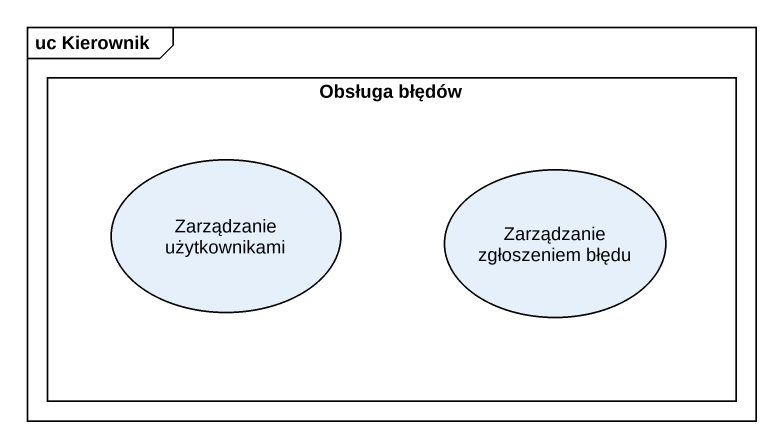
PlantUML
@startuml
mainframe uc Kierownik
rectangle "Obsługa błędów" as Obsługa_błędów {
  usecase "Zarządzanie użytkownikami" as Zarządzanie_użytkownikami
  usecase "Zarządzanie zgłoszeniem błędu" as Zarządzanie_zgłoszeniem
}
@enduml
